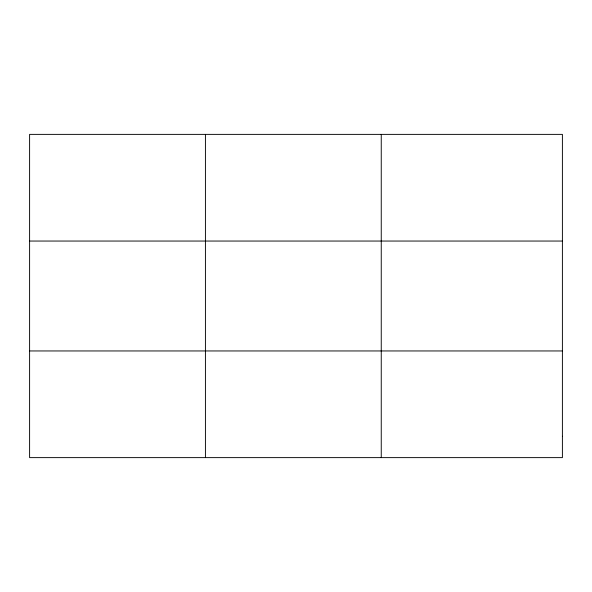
<?xml version="1.0" encoding="UTF-8"?>
<svg xmlns="http://www.w3.org/2000/svg" width="592" height="592" viewBox="0 0 592 592"><rect width="100%" height="100%" fill="white"/><g stroke="black" fill="none" stroke-linecap="round" stroke-linejoin="round"><path stroke-width="0.89" d="M205.424 457.623L205.424 134.377M381.248 457.623L381.248 134.377M29.6 241.048L562.4 241.048M29.6 350.952L562.4 350.952M562.4 436.289L562.4 457.623L29.6 457.623L29.6 134.377L562.4 134.377L562.4 436.289"/></g></svg>
